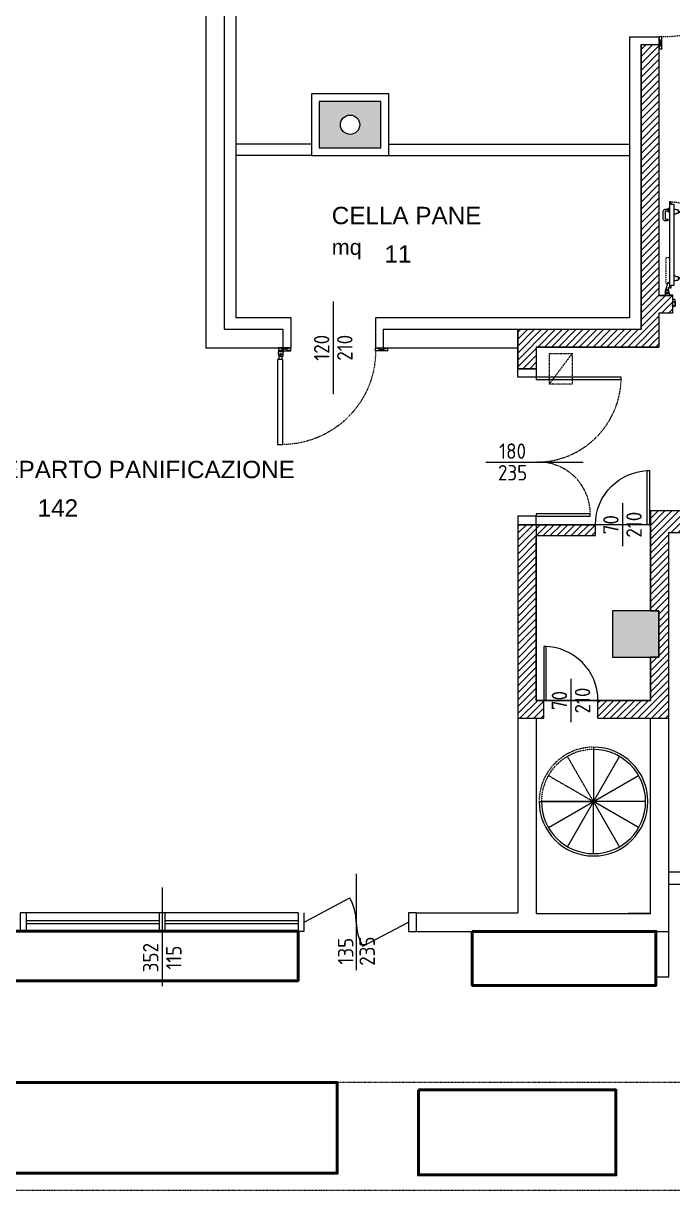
# Model space of a CAD drawing. Header units: millimetres. Extents: x 153 to 11230, y 154 to 10357.
# Drawn here: x 2102 to 2943, y 7254 to 8767 of the extents above; entities that cross this region are included whole.
import ezdxf
from ezdxf.enums import TextEntityAlignment as Align

# ---------------------------------------------------------------- set-up
doc = ezdxf.new("R2010")
doc.units = ezdxf.units.MM
for name, pattern in [('HIDDEN1', [0.1, 0.05, -0.05]), ('HIDDEN4', [0.125, 0.025, -0.1]), ('HIDEGIO', [0.25, 0.125, -0.125])]:
    doc.linetypes.add(name, pattern=pattern)
for name, color, linetype, lineweight in [('410_STRUTTURE_001-AM_0', 7, 'Continuous', 0), ('430_TAVOLATI_001-AM_0', 3, 'Continuous', 0), ('435_PARETI_CELLA_001-AM_0', 2, 'Continuous', 0), ('438_FOROMETRIE_001-AM_0', 7, 'Continuous', 0), ('439_TESTI_SERRAMENTI_001-AM_0', 11, 'Continuous', 0), ('441_SERRAMENTI_001-AM_0', 1, 'Continuous', 0), ('448_SCALE_001-AM_0', 216, 'Continuous', 0), ('454_PROIEZIONI_001-AM_0', 61, 'Continuous', 0), ('461_LAYOUT_SCHEMA_001-AM_0', 11, 'Continuous', 50), ('471_TESTI_POLIGONI_001-AM_0', 221, 'Continuous', 0), ('480_CAMPITURE_SIMB_REI_001-AM_0', 30, 'Continuous', 0)]:
    doc.layers.add(name, color=color, linetype=linetype, lineweight=lineweight)
doc.styles.add('AREA', font='arial.ttf')
doc.styles.get("Standard").update_dxf_attribs({"font": 'isocp.shx'})

# ---------------------------------------------------------------- blocks, each defined once
blk = doc.blocks.new('SUP-LOC')
at = {"style": 'AREA'}
blk.add_text('mq', height=20, dxfattribs=at).set_placement((7.7, -17.4))
for tag, p in [('NAME_LOC', (7.7, 22.3)), ('AREA_AREA', (62.9, -17.4))]:
    blk.add_attdef(tag, p, '', height=20, dxfattribs=at)
blk = doc.blocks.new('PORTA070')
for p, q in [((35, 28), (35, -28)), ((0, 0), (70, 0))]:
    blk.add_line(p, q)
blk.add_lwpolyline([(0, 0), (3, 0), (3, 70), (0, 70)], close=True)
blk.add_arc((0, 0), 70, 0, 90)
blk = doc.blocks.new('Etichetta_porte-H20')
for p in [(-15, 0), (15, 0)]:
    blk.add_attdef('000', text='', height=20, rotation=90).set_placement(p, align=Align.MIDDLE)
blk = doc.blocks.new('PORTA-CELLA_120')
for p, q in [((-17.2, 15.3), (-17.2, 135.3)), ((-17.2, 135.3), (-10.2, 135.3)), ((-10.2, 135.3), (-10.2, 15.3)), ((60, -60), (60, 60)), ((-10.2, 15.3), (-17.2, 15.3)), ((-15.6, 15.3), (-15.7, 15.3)), ((-15.6, 15.3), (-15.6, 15.3)), ((-15.5, 15.3), (-15.6, 15.3)), ((-15.5, 15.2), (-15.5, 15.3)), ((-15.4, 15.2), (-15.5, 15.2)), ((-15.3, 15.2), (-15.4, 15.2)), ((-15.3, 15.1), (-15.3, 15.2)), ((-15.3, 15.1), (-15.3, 15.1)), ((-10.9, 15.1), (-11, 15.1)), ((-10.9, 15.2), (-10.9, 15.1)), ((-10.8, 15.2), (-10.9, 15.2)), ((-10.7, 15.3), (-10.8, 15.2)), ((-10.8, 15.2), (-10.8, 15.2)), ((-10.6, 15.3), (-10.7, 15.3)), ((-10.6, 15.3), (-10.6, 15.3)), ((-10.5, 15.3), (-10.6, 15.3)), ((-14.4, 11.2), (-16, 8.8)), ((-16, 8.8), (-16, 4.6)), ((-16, 4.6), (-9, 4.6)), ((-16, 4), (-16, 4.6)), ((-16, 4), (0, 4)), ((0, 0), (-16, 4)), ((0, 4), (-16, 0)), ((-9, 4), (-16, 4)), ((-16, 0), (-16, 4)), ((0, 0), (-16, 0)), ((-15.2, 15.1), (-15.3, 15.1)), ((-15.2, 15), (-15.2, 15.1)), ((-15.2, 14.9), (-15.2, 15)), ((-15.1, 14.9), (-15.2, 14.9)), ((-15.1, 14.8), (-15.1, 14.9)), ((-15.1, 14.8), (-15.1, 14.8)), ((-15.1, 14.7), (-15.1, 14.8)), ((-15.1, 14.7), (-15.1, 10.1)), ((-11.1, 8.8), (-14.9, 8.8)), ((-10, 11.2), (-14.4, 11.2)), ((-13.8, 9.2), (-13.9, 9.1)), ((-13.9, 9.1), (-13.9, 9)), ((-13.9, 9), (-13.9, 8.9)), ((-13.9, 8.9), (-13.9, 8.8)), ((-13.9, 8.8), (-13.9, 8.7)), ((-13.9, 8.7), (-13.9, 8.6)), ((-13.9, 8.6), (-13.9, 8.5)), ((-13.9, 8.5), (-13.8, 8.4)), ((-13.7, 9.3), (-13.8, 9.2)), ((-13.8, 9.2), (-13.8, 9.2)), ((-13.8, 8.4), (-13.8, 8.3)), ((-13.8, 8.3), (-13.7, 8.3)), ((-13.6, 9.5), (-13.7, 9.4)), ((-13.7, 9.4), (-13.7, 9.3)), ((-13.7, 8.3), (-13.7, 8.2)), ((-13.7, 8.2), (-13.6, 8.1)), ((-13.5, 9.5), (-13.6, 9.5)), ((-13.6, 8.1), (-13.5, 8.1)), ((-13.4, 9.6), (-13.5, 9.5)), ((-13.5, 8.1), (-13.4, 8)), ((-13.3, 9.7), (-13.4, 9.6)), ((-13.4, 9.6), (-13.4, 9.6)), ((-13.4, 8), (-13.3, 7.9)), ((-13.4, 8), (-13.4, 8)), ((-13.2, 9.7), (-13.3, 9.7)), ((-13.3, 7.9), (-13.2, 7.9)), ((-13.1, 9.7), (-13.2, 9.7)), ((-13.2, 7.9), (-13.1, 7.9)), ((-13, 9.7), (-13.1, 9.7)), ((-13.1, 7.9), (-13, 7.9)), ((-13, 6.9), (-13, 10.7)), ((-12.9, 9.7), (-13, 9.7)), ((-13, 7.9), (-12.9, 7.9)), ((-12.8, 9.7), (-12.9, 9.7)), ((-12.9, 7.9), (-12.8, 7.9)), ((-12.7, 9.7), (-12.8, 9.7)), ((-12.8, 7.9), (-12.7, 7.9)), ((-12.6, 9.6), (-12.7, 9.7)), ((-12.7, 7.9), (-12.6, 8)), ((-12.5, 9.6), (-12.6, 9.6)), ((-12.6, 8), (-12.5, 8)), ((-12.5, 9.5), (-12.5, 9.6)), ((-12.4, 9.5), (-12.5, 9.5)), ((-12.5, 8.1), (-12.4, 8.1)), ((-12.5, 8), (-12.5, 8.1)), ((-12.3, 9.4), (-12.4, 9.5)), ((-12.4, 8.1), (-12.3, 8.2)), ((-12.3, 9.3), (-12.3, 9.4)), ((-12.2, 9.2), (-12.3, 9.3)), ((-12.3, 8.3), (-12.2, 8.3)), ((-12.3, 8.2), (-12.3, 8.3)), ((-12.2, 9.2), (-12.2, 9.2)), ((-12.1, 9.1), (-12.2, 9.2)), ((-12.2, 8.4), (-12.1, 8.5)), ((-12.2, 8.3), (-12.2, 8.4)), ((-12.1, 9), (-12.1, 9.1)), ((-12.1, 8.9), (-12.1, 9)), ((-12.1, 8.8), (-12.1, 8.9)), ((-12.1, 8.7), (-12.1, 8.8)), ((-12.1, 8.6), (-12.1, 8.7)), ((-12.1, 8.5), (-12.1, 8.6)), ((-11, 15), (-11.1, 14.9)), ((-11.1, 14.9), (-11.1, 14.8)), ((-11.1, 14.8), (-11.1, 14.7)), ((-11.1, 14.8), (-11.1, 14.8)), ((-11.1, 14.7), (-11.1, 11.2)), ((-11, 15.1), (-11, 15)), ((-11, 15), (-11, 15)), ((-10, 4.6), (-10, 11.2)), ((-9, 4.6), (-9, 4)), ((0, 4), (0, 0)), ((136, 4), (120, 4)), ((120, 4), (136, 0)), ((120, 0), (136, 4)), ((120, 4), (120, 0)), ((120, 0), (136, 0)), ((136, 4), (136, 0))]:
    blk.add_line(p, q)
at = {"linetype": 'HIDDEN4', "extrusion": (0, 0, -1)}
blk.add_ellipse((-11.4, 3.9), major_axis=(94.5, 93.6), ratio=0.975352, start_param=-0.792911, end_param=0.792911, dxfattribs=at)
blk = doc.blocks.new('PORTA_US-REI-180')
for p, q in [((10.8, 104.2), (15, 104.2)), ((199.2, 104.2), (195, 104.2)), ((105, -45.2), (105, 75.8)), ((10.8, 26.5), (15, 26.5)), ((199.2, 26.5), (195, 26.5)), ((-4.6, 10.4), (-3.9, 10.4)), ((214.6, 10.4), (213.9, 10.4))]:
    blk.add_line(p, q)
at = {"ltscale": 20}
for points in [[(-1.3, 13.1), (2.1, 13.1), (2.1, 117.7), (-1.7, 117.7), (-1.7, 121.1), (-3.9, 121.1), (-3.9, 9.7), (-1.7, 9.7), (-1.7, 13.1)], [(211.3, 13.1), (207.9, 13.1), (207.9, 117.7), (211.7, 117.7), (211.7, 121.1), (213.9, 121.1), (213.9, 9.7), (211.7, 9.7), (211.7, 13.1)], [(-3.9, 113.1), (-3.9, 110.4), (-3.9, 107.7), (-5, 107.7), (-5, 113.1)]]:
    blk.add_lwpolyline(points, close=True, dxfattribs=at)
blk.add_lwpolyline([(-5, 109.3), (-9.1, 109.3, 0.414214), (-9.6, 108.8), (-9.6, 99.5, 0.414214), (-9.1, 99), (-6.1, 99), (-6.1, 96.7), (-9.6, 96.7, -0.414214), (-11.9, 99), (-11.9, 109.3, -0.414214), (-9.6, 111.6), (-5, 111.6), (-5, 110.4)], format="xyb", close=True, dxfattribs=at)
for points in [[(2.1, 105.7), (3.8, 105.7), (5.4, 106.5), (7.1, 106.5, 0.414214), (7.8, 107.2), (7.8, 108.6), (7.8, 110, 0.414214), (7.1, 110.7), (5.4, 110.7), (3.8, 111.5), (2.1, 111.5)], [(7.8, 107.9), (8.7, 107.9), (10.6, 107.1), (11.6, 106.2, -0.673028), (11.3, 105.6, 2.414214)], [(202.2, 107.9), (201.3, 107.9), (199.4, 107.1), (198.4, 106.2, 0.673028), (198.7, 105.6, -2.414214)], [(207.9, 105.7), (206.2, 105.7), (204.6, 106.5), (202.9, 106.5, -0.414214), (202.2, 107.2), (202.2, 108.6), (202.2, 110, -0.414214), (202.9, 110.7), (204.6, 110.7), (206.2, 111.5), (207.9, 111.5)], [(2.1, 19.2), (3.8, 19.2), (5.4, 20), (7.1, 20, 0.414214), (7.8, 20.7), (7.8, 22.1), (7.8, 23.5, 0.414214), (7.1, 24.2), (5.4, 24.2), (3.8, 25), (2.1, 25)], [(7.8, 22.8), (8.7, 22.8), (10.6, 23.6), (11.6, 24.5, 0.673028), (11.3, 25.1, -2.414214)], [(202.2, 22.8), (201.3, 22.8), (199.4, 23.6), (198.4, 24.5, -0.673028), (198.7, 25.1, 2.414214)], [(207.9, 19.2), (206.2, 19.2), (204.6, 20), (202.9, 20, -0.414214), (202.2, 20.7), (202.2, 22.1), (202.2, 23.5, -0.414214), (202.9, 24.2), (204.6, 24.2), (206.2, 25), (207.9, 25)], [(-5.3, 7), (-5.3, 9.7, -0.414214), (-4.6, 10.4, 0.414214)], [(215.3, 7), (215.3, 9.7, 0.414214), (214.6, 10.4, -0.414214)]]:
    blk.add_lwpolyline(points, format="xyb")
for points in [[(7.8, 109.3), (8.7, 109.3), (10.6, 108.5), (13.2, 106), (14.2, 105.6)], [(202.2, 109.3), (201.3, 109.3), (199.4, 108.5), (196.8, 106), (195.8, 105.6)], [(-6, 16.7), (-8.8, 7)], [(-6, 16.7), (-3.9, 16.7)], [(7.8, 21.4), (8.7, 21.4), (10.6, 22.2), (13.2, 24.7), (14.2, 25.1)], [(202.2, 21.4), (201.3, 21.4), (199.4, 22.2), (196.8, 24.7), (195.8, 25.1)], [(216, 16.7), (213.9, 16.7)], [(216, 16.7), (218.8, 7)], [(-8.8, 3.5), (-8.8, 7), (-8.1, 7.6), (-6, 7.6), (-5.3, 7), (-5.3, 3.5)], [(-7.6, 5.9), (-7.1, 5.9), (-6.6, 5.9)], [(-7.1, 5.4), (-7.1, 5.9), (-7.1, 6.4)], [(218.8, 3.5), (218.8, 7), (218.1, 7.6), (216, 7.6), (215.3, 7), (215.3, 3.5)], [(217.6, 5.9), (217.1, 5.9), (216.6, 5.9)], [(217.1, 5.4), (217.1, 5.9), (217.1, 6.4)], [(3.1, -5.7), (3.1, -5.4), (0.3, -5.4)], [(206.9, -5.7), (206.9, -5.4), (209.7, -5.4)]]:
    blk.add_lwpolyline(points)
for points in [[(11, 25.1), (14.9, 25.1, 0.414214), (15, 25.2), (15, 105.5, 0.414214), (14.9, 105.6), (11, 105.6, 0.414214), (10.8, 105.5), (10.8, 25.2, 0.414214)], [(199, 25.1), (195.2, 25.1, -0.414214), (195, 25.2), (195, 105.5, -0.414214), (195.2, 105.6), (199, 105.6, -0.414214), (199.2, 105.5), (199.2, 25.2, -0.414214)]]:
    blk.add_lwpolyline(points, format="xyb", close=True)
at = {"linetype": 'HIDDEN1', "ltscale": 0.5}
for points in [[(-3.9, 48.9), (-8.5, 48.9), (-8.5, 15.5), (-3.9, 15.5)], [(213.9, 48.9), (218.5, 48.9), (218.5, 15.5), (213.9, 15.5)]]:
    blk.add_lwpolyline(points, dxfattribs=at)
for points in [[(-7.5, 0.3), (-9.2, 0.3), (-9.2, 3.1), (-4.3, 3.1), (-4.3, 0), (0, 0), (0, -8.4), (3.5, -8.4), (3.5, -13.7), (0.2, -13.7), (0.2, -12), (0, -12), (0, -13.9), (3.7, -13.9), (3.7, -5.7), (3.1, -5.7), (3.1, -8.1), (0.3, -8.1), (0.3, 0.3), (-3.9, 0.3), (-3.9, 3.5), (-9.5, 3.5), (-9.5, 0), (-7.5, 0)], [(217.5, 0.3), (219.2, 0.3), (219.2, 3.1), (214.3, 3.1), (214.3, 0), (210, 0), (210, -8.4), (206.5, -8.4), (206.5, -13.7), (209.8, -13.7), (209.8, -12), (210, -12), (210, -13.9), (206.3, -13.9), (206.3, -5.7), (206.9, -5.7), (206.9, -8.1), (209.7, -8.1), (209.7, 0.3), (213.9, 0.3), (213.9, 3.5), (219.5, 3.5), (219.5, 0), (217.5, 0)]]:
    blk.add_lwpolyline(points, close=True)
at = {"linetype": 'HIDDEN4'}
for centre, start, end in [((-10.5, 5.9), 0, 85.6235), ((220.5, 5.9), 94.3765, 180)]:
    blk.add_arc(centre, 115.5, start, end, dxfattribs=at)
blk = doc.blocks.new('PORTA-CELLA_110')
for p, q in [((-17.2, 15.3), (-17.2, 125.3)), ((-17.2, 125.3), (-10.2, 125.3)), ((-10.2, 125.3), (-10.2, 15.3)), ((55, -60), (55, 60)), ((-10.2, 15.3), (-17.2, 15.3)), ((-15.6, 15.3), (-15.7, 15.3)), ((-15.6, 15.3), (-15.6, 15.3)), ((-15.5, 15.3), (-15.6, 15.3)), ((-15.5, 15.2), (-15.5, 15.3)), ((-15.4, 15.2), (-15.5, 15.2)), ((-15.3, 15.2), (-15.4, 15.2)), ((-15.3, 15.1), (-15.3, 15.2)), ((-15.3, 15.1), (-15.3, 15.1)), ((-10.9, 15.1), (-11, 15.1)), ((-10.9, 15.2), (-10.9, 15.1)), ((-10.8, 15.2), (-10.9, 15.2)), ((-10.7, 15.3), (-10.8, 15.2)), ((-10.8, 15.2), (-10.8, 15.2)), ((-10.6, 15.3), (-10.7, 15.3)), ((-10.6, 15.3), (-10.6, 15.3)), ((-10.5, 15.3), (-10.6, 15.3)), ((-14.4, 11.2), (-16, 8.8)), ((-16, 8.8), (-16, 4.6)), ((-16, 4.6), (-9, 4.6)), ((-16, 4), (-16, 4.6)), ((-16, 4), (0, 4)), ((0, 0), (-16, 4)), ((0, 4), (-16, 0)), ((-9, 4), (-16, 4)), ((-16, 0), (-16, 4)), ((0, 0), (-16, 0)), ((-15.2, 15.1), (-15.3, 15.1)), ((-15.2, 15), (-15.2, 15.1)), ((-15.2, 14.9), (-15.2, 15)), ((-15.1, 14.9), (-15.2, 14.9)), ((-15.1, 14.8), (-15.1, 14.9)), ((-15.1, 14.8), (-15.1, 14.8)), ((-15.1, 14.7), (-15.1, 14.8)), ((-15.1, 14.7), (-15.1, 10.1)), ((-11.1, 8.8), (-14.9, 8.8)), ((-10, 11.2), (-14.4, 11.2)), ((-13.8, 9.2), (-13.9, 9.1)), ((-13.9, 9.1), (-13.9, 9)), ((-13.9, 9), (-13.9, 8.9)), ((-13.9, 8.9), (-13.9, 8.8)), ((-13.9, 8.8), (-13.9, 8.7)), ((-13.9, 8.7), (-13.9, 8.6)), ((-13.9, 8.6), (-13.9, 8.5)), ((-13.9, 8.5), (-13.8, 8.4)), ((-13.7, 9.3), (-13.8, 9.2)), ((-13.8, 9.2), (-13.8, 9.2)), ((-13.8, 8.4), (-13.8, 8.3)), ((-13.8, 8.3), (-13.7, 8.3)), ((-13.6, 9.5), (-13.7, 9.4)), ((-13.7, 9.4), (-13.7, 9.3)), ((-13.7, 8.3), (-13.7, 8.2)), ((-13.7, 8.2), (-13.6, 8.1)), ((-13.5, 9.5), (-13.6, 9.5)), ((-13.6, 8.1), (-13.5, 8.1)), ((-13.4, 9.6), (-13.5, 9.5)), ((-13.5, 8.1), (-13.4, 8)), ((-13.3, 9.7), (-13.4, 9.6)), ((-13.4, 9.6), (-13.4, 9.6)), ((-13.4, 8), (-13.3, 7.9)), ((-13.4, 8), (-13.4, 8)), ((-13.2, 9.7), (-13.3, 9.7)), ((-13.3, 7.9), (-13.2, 7.9)), ((-13.1, 9.7), (-13.2, 9.7)), ((-13.2, 7.9), (-13.1, 7.9)), ((-13, 9.7), (-13.1, 9.7)), ((-13.1, 7.9), (-13, 7.9)), ((-13, 6.9), (-13, 10.7)), ((-12.9, 9.7), (-13, 9.7)), ((-13, 7.9), (-12.9, 7.9)), ((-12.8, 9.7), (-12.9, 9.7)), ((-12.9, 7.9), (-12.8, 7.9)), ((-12.7, 9.7), (-12.8, 9.7)), ((-12.8, 7.9), (-12.7, 7.9)), ((-12.6, 9.6), (-12.7, 9.7)), ((-12.7, 7.9), (-12.6, 8)), ((-12.5, 9.6), (-12.6, 9.6)), ((-12.6, 8), (-12.5, 8)), ((-12.5, 9.5), (-12.5, 9.6)), ((-12.4, 9.5), (-12.5, 9.5)), ((-12.5, 8.1), (-12.4, 8.1)), ((-12.5, 8), (-12.5, 8.1)), ((-12.3, 9.4), (-12.4, 9.5)), ((-12.4, 8.1), (-12.3, 8.2)), ((-12.3, 9.3), (-12.3, 9.4)), ((-12.2, 9.2), (-12.3, 9.3)), ((-12.3, 8.3), (-12.2, 8.3)), ((-12.3, 8.2), (-12.3, 8.3)), ((-12.2, 9.2), (-12.2, 9.2)), ((-12.1, 9.1), (-12.2, 9.2)), ((-12.2, 8.4), (-12.1, 8.5)), ((-12.2, 8.3), (-12.2, 8.4)), ((-12.1, 9), (-12.1, 9.1)), ((-12.1, 8.9), (-12.1, 9)), ((-12.1, 8.8), (-12.1, 8.9)), ((-12.1, 8.7), (-12.1, 8.8)), ((-12.1, 8.6), (-12.1, 8.7)), ((-12.1, 8.5), (-12.1, 8.6)), ((-11, 15), (-11.1, 14.9)), ((-11.1, 14.9), (-11.1, 14.8)), ((-11.1, 14.8), (-11.1, 14.7)), ((-11.1, 14.8), (-11.1, 14.8)), ((-11.1, 14.7), (-11.1, 11.2)), ((-11, 15.1), (-11, 15)), ((-11, 15), (-11, 15)), ((-10, 4.6), (-10, 11.2)), ((-9, 4.6), (-9, 4)), ((0, 4), (0, 0)), ((126, 4), (110, 4)), ((110, 4), (126, 0)), ((110, 0), (126, 4)), ((110, 4), (110, 0)), ((110, 0), (126, 0)), ((126, 4), (126, 0))]:
    blk.add_line(p, q)
at = {"linetype": 'HIDDEN4'}
blk.add_arc((-11.3, 4), 121.3, 0, 89.4781, dxfattribs=at)

msp = doc.modelspace()

# ---------------------------------------------------------------- hatches: boundary and pattern name
at = {"layer": '410_STRUTTURE_001-AM_0'}
h = msp.add_hatch(color=256, dxfattribs=at)
h.paths.add_polyline_path([(2525.315, 8665.208), (2525.315, 8647.708, -0.41421356), (2537.815, 8635.208), (2565.315, 8635.208), (2565.315, 8665.208)])
h.paths.add_polyline_path([(2485.315, 8665.208), (2485.315, 8635.208), (2512.815, 8635.208, -0.41421356), (2525.315, 8647.708), (2525.315, 8665.208)])
h.paths.add_polyline_path([(2485.315, 8605.208), (2525.315, 8605.208), (2525.315, 8622.708, -0.41421356), (2512.815, 8635.208), (2485.315, 8635.208)])
h.paths.add_polyline_path([(2565.315, 8605.208), (2565.315, 8635.208), (2537.815, 8635.208, -0.41421356), (2525.315, 8622.708), (2525.315, 8605.208)])
h = msp.add_hatch(color=256, dxfattribs=at)
h.paths.add_polyline_path([(2895.315, 8005.208), (2865.315, 8005.208), (2865.315, 7975.208), (2882.815, 7975.208, -0.41415498), (2895.315, 7987.705)])
h.paths.add_polyline_path([(2925.315, 8005.208), (2895.315, 8005.208), (2895.315, 7987.705, -0.41415498), (2907.815, 7975.208), (2925.315, 7975.208)])
h.paths.add_polyline_path([(2925.315, 7975.205), (2907.815, 7975.205, -0.41421356), (2895.315, 7962.705), (2895.315, 7945.208), (2914.566, 7945.208), (2925.315, 7945.208)])
h.paths.add_polyline_path([(2895.315, 7962.705, -0.41421356), (2882.815, 7975.205), (2865.315, 7975.205), (2865.315, 7945.208), (2895.315, 7945.208)])
h.paths.add_polyline_path([(2895.315, 7975.205), (2882.815, 7975.205, 0.41421356), (2895.315, 7962.705)], flags=17)
h.paths.add_polyline_path([(2907.815, 7975.205), (2895.315, 7975.205), (2895.315, 7962.705, 0.41421356)], flags=16)
h.paths.add_polyline_path([(2895.315, 7987.705), (2895.315, 7975.208), (2907.815, 7975.208, 0.41415498)])
h.paths.add_polyline_path([(2895.315, 7987.705, 0.41415498), (2882.815, 7975.208), (2895.315, 7975.208)])
at = {"layer": '480_CAMPITURE_SIMB_REI_001-AM_0', "ltscale": 2}
h = msp.add_hatch(dxfattribs=at)
h.set_pattern_fill('ANSI31', color=256, scale=2, style=0)
h.set_pattern_definition([(45, (763.3154, 379.208), (-4.490128, 4.490128), [])])
h.paths.add_polyline_path([(8468.32, 9100.208), (8445.32, 9100.208), (8445.32, 9083.55), (8468.32, 9083.55)], flags=17)
h.paths.add_polyline_path([(8468.32, 8920.208), (8445.32, 8920.208), (8445.32, 8933.55), (8468.32, 8933.55)], flags=17)
h.paths.add_polyline_path([(8468.32, 8897.208), (8483.32, 8897.208), (8483.32, 8920.208), (8468.32, 8920.208)], flags=17)
h.paths.add_polyline_path([(8050.324, 9100.208), (8050.324, 8532.208), (8570.32, 8532.208), (8570.32, 8510.728), (8593.32, 8510.728), (8593.32, 8920.208), (8550.533, 8920.208), (8550.533, 8897.208), (8573.32, 8897.208), (8573.319, 8555.208), (8073.324, 8555.208), (8073.324, 9100.208)])
h.paths.add_polyline_path([(8878.315, 8510.728), (8901.315, 8510.728), (8901.315, 8810.208), (8938.315, 8810.208), (8938.315, 8967.208), (8901.315, 8967.208), (8901.315, 9040.208), (8878.315, 9040.208), (8878.315, 8957.21), (8928.315, 8957.21), (8928.315, 8820.208), (8878.315, 8820.208)])
h.paths.add_polyline_path([(9314.875, 8816.258), (9337.875, 8816.258), (9337.875, 9100.208), (9314.875, 9100.208)])
h.paths.add_polyline_path([(9337.875, 8676.258), (9314.875, 8676.258), (9314.875, 8495.888), (9337.875, 8495.888)])
h.paths.add_polyline_path([(9252.875, 7920.158), (9252.875, 7897.158), (9337.875, 7897.158), (9337.875, 8355.888), (9314.875, 8355.888), (9314.875, 8128.148), (9252.875, 8128.148), (9252.875, 8105.148), (9314.875, 8105.148), (9314.875, 7920.158)])
h.paths.add_polyline_path([(8863.315, 8005.208), (8900.811, 8005.208), (8900.811, 8105.148), (8975.866, 8105.148), (8975.866, 8128.148), (8901.315, 8128.148), (8901.315, 8210.728), (8878.315, 8210.728), (8878.315, 8025.208), (8863.315, 8025.208)])
h.paths.add_polyline_path([(8878.315, 7945.208), (8878.315, 7897.158), (8971.866, 7897.158), (8971.866, 7920.158), (8900.735, 7920.158), (8900.735, 7945.208)])
h.paths.add_polyline_path([(7558.123, 8140.248), (7558.123, 8117.248), (8613.315, 8115.248), (8613.315, 8005.208), (8653.315, 8005.208), (8653.315, 8025.208), (8638.315, 8025.208), (8638.315, 8140.248), (8594.82, 8140.248), (8594.82, 8210.728), (8571.82, 8210.728), (8571.82, 8140.248)])
h.paths.add_polyline_path([(7124.61, 8117.218), (7408.123, 8117.218), (7408.123, 8140.213), (7124.61, 8140.213)])
h.paths.add_polyline_path([(6793.877, 8117.218), (6974.62, 8117.218), (6974.62, 8140.246), (6793.877, 8140.246)])
h.paths.add_polyline_path([(4383.47, 8680.658), (4383.47, 8130.018), (4335.815, 8130.018), (4335.815, 8107.018), (4350.161, 8107.018), (4350.161, 8005.205), (6117.268, 8005.205), (6117.268, 8117.218), (6643.915, 8117.218), (6643.921, 8140.221), (6093.242, 8140.221), (6093.242, 8030.208), (4375.518, 8030.249), (4375.625, 8107.018), (4406.47, 8107.018), (4406.47, 8680.658)])
h.paths.add_polyline_path([(4383.47, 9100.208), (4406.47, 9100.208), (4406.47, 8980.658), (4383.47, 8980.658)])
h.paths.add_polyline_path([(4083.47, 9100.208), (4060.47, 9100.208), (4060.47, 8980.658), (4083.47, 8980.658)])
h.paths.add_polyline_path([(3985.625, 8414.028), (3985.625, 8391.028), (4060.47, 8391.028), (4060.47, 8107.018), (4125.815, 8107.018), (4125.815, 8130.018), (4083.47, 8130.018), (4083.47, 8680.658), (4060.47, 8680.658), (4060.47, 8414.028)])
h.paths.add_polyline_path([(3183.566, 8135.018), (3183.566, 8107.018), (3252.566, 8107.018), (3252.566, 8391.028), (3845.625, 8391.028), (3845.625, 8414.028), (3153.071, 8414.028), (3153.071, 8391.028), (3228.566, 8391.028), (3228.566, 8135.018)])
h.paths.add_polyline_path([(2902.317, 8739.047), (2925.317, 8739.047), (2925.317, 8414.028), (2943.071, 8414.028), (2943.071, 8391.028), (2925.317, 8391.028), (2925.317, 8347.208), (2766.566, 8347.208), (2766.566, 8319.105), (2742.566, 8319.105), (2742.566, 8370.208), (2902.317, 8370.208)])
h.paths.add_polyline_path([(2902.317, 8879.045), (2925.315, 8879.045), (2925.315, 9040.208), (2902.317, 9040.208)])
h.paths.add_polyline_path([(2846.566, 7889.208), (2846.566, 7866.211), (2938.566, 7866.214), (2938.566, 8107.018), (3083.566, 8107.018), (3083.566, 8135.018), (2914.566, 8135.018), (2914.566, 8005.208), (2925.315, 8005.208), (2925.315, 7945.208), (2914.566, 7945.208), (2914.566, 7889.208)])
h.paths.add_polyline_path([(2776.566, 7866.209), (2776.566, 7889.208), (2766.566, 7889.208), (2766.566, 8103.015), (2843.289, 8103.015), (2843.289, 8117.015), (2742.566, 8117.015), (2742.566, 7866.208)])

# ---------------------------------------------------------------- linework, layer by layer
at = {"layer": '410_STRUTTURE_001-AM_0', "linetype": 'Continuous'}
for points in [[(2485.315, 8605.208), (2565.315, 8605.208), (2565.315, 8665.208), (2485.315, 8665.208)], [(2865.315, 7945.208), (2925.315, 7945.208), (2925.315, 8005.208), (2865.315, 8005.208)]]:
    msp.add_lwpolyline(points, close=True, dxfattribs=at)
msp.add_circle((2525.315, 8635.208), 12.5, dxfattribs=at)
at = {"layer": '430_TAVOLATI_001-AM_0'}
for p, q in [((2338.316, 9100.208), (2338.316, 8346.208)), ((2362.316, 9100.208), (2362.316, 8370.208)), ((2902.317, 8739.047), (2902.317, 8370.208)), ((2902.317, 8739.047), (2925.317, 8739.047)), ((2925.317, 8739.047), (2925.317, 8414.028)), ((2943.071, 8414.028), (2925.317, 8414.028)), ((2943.071, 8414.028), (2943.071, 8391.028)), ((2943.071, 8391.028), (2925.317, 8391.028)), ((2925.317, 8391.028), (2925.317, 8347.208)), ((2362.316, 8370.208), (2438.348, 8370.261)), ((2438.348, 8370.261), (2438.348, 8346.261)), ((2568.348, 8370.208), (2902.317, 8370.208)), ((2568.348, 8370.208), (2568.348, 8346.208)), ((2742.566, 8370.208), (2742.566, 8319.105)), ((2338.316, 8346.208), (2438.348, 8346.208)), ((2338.316, 8346.208), (2448.316, 8346.208)), ((2558.348, 8346.208), (2742.566, 8346.208)), ((2766.566, 8347.208), (2766.566, 8319.105)), ((2766.566, 8347.208), (2925.317, 8347.208)), ((2742.566, 8319.105), (2766.566, 8319.105)), ((2914.566, 8005.208), (2914.566, 8135.018)), ((3083.566, 8135.018), (2914.566, 8135.018)), ((2742.566, 8117.015), (2742.566, 7614.18)), ((2742.566, 8117.015), (2843.289, 8117.015)), ((2766.566, 8117.015), (2766.566, 7889.208)), ((2843.289, 8103.015), (2843.289, 8117.015)), ((2938.566, 7530.659), (2938.566, 8107.018)), ((2938.566, 8107.018), (3083.566, 8107.018)), ((2766.566, 8103.015), (2843.289, 8103.015)), ((2914.566, 8091.018), (2914.566, 8082.518)), ((2914.566, 7889.208), (2914.566, 7945.208)), ((2766.566, 7889.208), (2776.566, 7889.208)), ((2776.566, 7866.208), (2776.566, 7889.208)), ((2846.566, 7866.208), (2846.566, 7889.208)), ((2846.566, 7866.208), (2846.566, 7889.208)), ((2846.566, 7889.208), (2914.566, 7889.208)), ((2742.566, 7866.208), (2776.566, 7866.209)), ((2766.566, 7866.209), (2766.566, 7613.18)), ((2846.566, 7866.211), (2938.566, 7866.214)), ((2914.566, 7613.18), (2914.566, 7866.213)), ((3344.305, 7667.018), (2938.566, 7667.018)), ((3344.305, 7651.008), (2938.566, 7651.008)), ((2610.853, 7614.18), (2610.853, 7590.18)), ((2610.853, 7614.18), (2742.566, 7614.18)), ((2766.566, 7613.18), (2914.566, 7613.18)), ((2914.566, 7613.18), (2885.566, 7613.18)), ((2610.853, 7590.18), (2921.566, 7590.18)), ((2885.566, 7590.18), (2938.566, 7590.18)), ((2921.566, 7530.659), (2921.566, 7590.18)), ((2938.566, 7530.659), (2921.566, 7530.659))]:
    msp.add_line(p, q, dxfattribs=at)
at = {"layer": '435_PARETI_CELLA_001-AM_0'}
for p, q in [((2377.316, 9085.208), (2377.316, 8385.208)), ((2887.317, 8749.047), (2887.317, 8385.208)), ((2887.317, 8749.047), (2925.317, 8749.047)), ((2925.317, 8749.045), (2925.317, 8739.047)), ((2575.315, 8675.208), (2475.315, 8675.208)), ((2475.315, 8675.208), (2475.315, 8595.208)), ((2575.315, 8595.208), (2575.315, 8675.208)), ((2475.315, 8595.208), (2575.315, 8595.208)), ((2448.348, 8385.208), (2377.316, 8385.208)), ((2448.348, 8385.261), (2448.348, 8346.261)), ((2887.317, 8385.208), (2558.348, 8385.208)), ((2558.348, 8385.208), (2558.348, 8346.208))]:
    msp.add_line(p, q, dxfattribs=at)
for points in [[(2475.315, 8610.208), (2377.316, 8610.208)], [(2575.315, 8610.208), (2887.317, 8610.208)], [(2475.315, 8595.208), (2377.316, 8595.208)], [(2575.315, 8595.208), (2887.317, 8595.208)]]:
    msp.add_lwpolyline(points, dxfattribs=at)
at = {"layer": '438_FOROMETRIE_001-AM_0', "linetype": 'HIDEGIO'}
for p, q in [((2783.201, 8338.889), (2813.201, 8338.889)), ((2813.201, 8338.889), (2783.201, 8298.889)), ((2783.201, 8338.889), (2783.201, 8298.889)), ((2813.201, 8338.889), (2813.201, 8298.889)), ((2813.201, 8298.889), (2783.201, 8298.889))]:
    msp.add_line(p, q, dxfattribs=at)
at = {"layer": '441_SERRAMENTI_001-AM_0'}
for p, q in [((2701.173, 8198.06), (2827.186, 8198.06)), ((2465.853, 7590.208), (2465.853, 7614.208)), ((2457.853, 7590.208), (2465.853, 7590.208))]:
    msp.add_line(p, q, dxfattribs=at)
at = {"layer": '441_SERRAMENTI_001-AM_0', "linetype": 'Continuous'}
for p, q in [((2457.853, 7614.208), (2105.853, 7614.208)), ((2457.853, 7614.208), (2457.853, 7590.208)), ((2105.853, 7604.208), (2277.853, 7604.208)), ((2105.853, 7600.208), (2277.853, 7600.208)), ((2285.853, 7604.208), (2457.853, 7604.208)), ((2285.853, 7600.208), (2457.853, 7600.208)), ((2105.853, 7590.208), (2457.853, 7590.208))]:
    msp.add_line(p, q, dxfattribs=at)
at = {"layer": '441_SERRAMENTI_001-AM_0'}
for points in [[(2742.566, 8319.105), (2766.566, 8319.105), (2766.566, 8308.06), (2742.566, 8308.06)], [(2766.566, 8305.06), (2876.566, 8305.06), (2876.566, 8308.06), (2766.566, 8308.06)], [(2766.566, 8128.06), (2742.566, 8128.06), (2742.566, 8117.015), (2766.566, 8117.015)], [(2766.566, 8128.06), (2836.566, 8128.06), (2836.566, 8131.06), (2766.566, 8131.06)]]:
    msp.add_lwpolyline(points, close=True, dxfattribs=at)
for points in [[(2533.355, 7664.71), (2533.355, 7539.706)], [(2281.853, 7647.011), (2281.853, 7519.088)], [(2465.853, 7602.208), (2524.981, 7633.459)], [(2533.355, 7602.208), (2532.821, 7610.366), (2531.226, 7618.384), (2528.598, 7626.126), (2524.981, 7633.459)], [(2610.853, 7614.18), (2600.853, 7614.18), (2600.853, 7590.18), (2610.853, 7590.18)], [(2533.355, 7602.208), (2533.89, 7594.05), (2535.485, 7586.031), (2538.113, 7578.29), (2541.728, 7570.957)], [(2541.728, 7570.957), (2600.856, 7602.208)]]:
    msp.add_lwpolyline(points, dxfattribs=at)
at = {"layer": '441_SERRAMENTI_001-AM_0', "linetype": 'Continuous'}
for points in [[(2097.853, 7590.208), (2105.853, 7590.208), (2105.853, 7614.208), (2097.853, 7614.208)], [(2277.853, 7590.208), (2285.853, 7590.208), (2285.853, 7614.208), (2277.853, 7614.208)]]:
    msp.add_lwpolyline(points, close=True, dxfattribs=at)
at = {"layer": '441_SERRAMENTI_001-AM_0', "linetype": 'HIDDEN4'}
for centre, radius, start, end in [((2766.566, 8308.102), 110.042, 270, 358.415886), ((2769.502, 8131.06), 67.064, 0, 92.508903)]:
    msp.add_arc(centre, radius, start, end, dxfattribs=at)
at = {"layer": '448_SCALE_001-AM_0'}
for p, q in [((2840.793, 7828.818), (2840.793, 7758.318)), ((2807.043, 7699.861), (2874.543, 7816.774)), ((2782.336, 7724.568), (2899.25, 7792.068)), ((2770.293, 7758.318), (2840.793, 7758.318)), ((2773.293, 7758.318), (2840.793, 7758.318)), ((2899.25, 7724.568), (2840.793, 7758.318)), ((2874.543, 7699.861), (2840.793, 7758.318)), ((2840.793, 7690.818), (2840.793, 7758.318)), ((2908.293, 7758.318), (2840.793, 7758.318))]:
    msp.add_line(p, q, dxfattribs=at)
at = {"layer": '448_SCALE_001-AM_0', "linetype": 'HIDDEN4'}
for p, q in [((2840.793, 7758.318), (2807.043, 7816.774)), ((2782.336, 7792.068), (2840.793, 7758.318))]:
    msp.add_line(p, q, dxfattribs=at)
at = {"layer": '448_SCALE_001-AM_0', "linetype": 'Continuous'}
msp.add_line((2840.793, 7758.318), (2773.293, 7758.318), dxfattribs=at)
at = {"layer": '448_SCALE_001-AM_0'}
for radius in [70.5, 67.5]:
    msp.add_arc((2840.793, 7758.318), radius, 180, 90, dxfattribs=at)
at = {"layer": '448_SCALE_001-AM_0', "linetype": 'HIDDEN4'}
for radius in [70.5, 67.5]:
    msp.add_arc((2840.793, 7758.318), radius, 90, 180, dxfattribs=at)
at = {"layer": '454_PROIEZIONI_001-AM_0', "linetype": 'HIDEGIO'}
for p, q in [((8949.315, 7394.218), (798.315, 7394.218)), ((8949.315, 7254.218), (798.315, 7254.218))]:
    msp.add_line(p, q, dxfattribs=at)
at = {"layer": '461_LAYOUT_SCHEMA_001-AM_0'}
for points in [[(1573.316, 7590.202), (2457.853, 7590.202), (2457.853, 7526.208), (1573.316, 7526.208)], [(2683.566, 7590.18), (2921.566, 7590.18), (2921.566, 7520.18), (2683.566, 7520.18)], [(1571.764, 7394.223), (2508.764, 7394.223), (2508.764, 7276.723), (1571.764, 7276.723)]]:
    msp.add_lwpolyline(points, close=True, dxfattribs=at)
at = {"layer": '461_LAYOUT_SCHEMA_001-AM_0', "elevation": 0}
msp.add_lwpolyline([(2613.764, 7384.723), (2869.764, 7384.723), (2869.764, 7274.623), (2613.764, 7274.623)], close=True, dxfattribs=at)
at = {"layer": '480_CAMPITURE_SIMB_REI_001-AM_0'}
msp.add_lwpolyline([(2902.317, 8739.047), (2925.317, 8739.047), (2925.317, 8414.028), (2943.071, 8414.028), (2943.071, 8391.028), (2925.317, 8391.028), (2925.317, 8347.208), (2766.566, 8347.208), (2766.566, 8319.105), (2742.566, 8319.105), (2742.566, 8370.208), (2902.317, 8370.208)], close=True, dxfattribs=at)
msp.add_lwpolyline([(2846.566, 7866.211), (2938.566, 7866.214), (2938.566, 8107.018), (3083.566, 8107.018), (3083.566, 8135.018), (2914.566, 8135.018), (2914.566, 8005.208), (2925.315, 8005.208), (2925.315, 7945.208), (2914.566, 7945.208), (2914.566, 7889.208), (2766.566, 7889.208), (2766.566, 8103.015), (2843.289, 8103.015), (2843.289, 8117.015), (2742.566, 8117.015), (2742.566, 7866.208), (2776.566, 7866.209)], dxfattribs=at)

# ---------------------------------------------------------------- block references
at = {"layer": '439_TESTI_SERRAMENTI_001-AM_0'}
ref = msp.add_blockref('Etichetta_porte-H20', (2503.493, 8346.208), dxfattribs=at)
ref.add_attrib('000', '120', dxfattribs={"layer": '0', "height": 20, "rotation": 90}).set_placement((2488.493, 8346.208), align=Align.MIDDLE)
ref.add_attrib('000', '210', dxfattribs={"layer": '0', "height": 20, "rotation": 90}).set_placement((2518.493, 8346.208), align=Align.MIDDLE)
ref = msp.add_blockref('Etichetta_porte-H20', (2878.289, 8117.015), dxfattribs=at)
ref.add_attrib('000', '70', dxfattribs={"layer": '0', "height": 20, "rotation": 90}).set_placement((2863.289, 8117.015), align=Align.MIDDLE)
ref.add_attrib('000', '210', dxfattribs={"layer": '0', "height": 20, "rotation": 90}).set_placement((2893.289, 8117.015), align=Align.MIDDLE)
ref = msp.add_blockref('Etichetta_porte-H20', (2811.566, 7889.208), dxfattribs=at)
ref.add_attrib('000', '70', dxfattribs={"layer": '0', "height": 20, "rotation": 90}).set_placement((2796.566, 7889.208), align=Align.MIDDLE)
ref.add_attrib('000', '210', dxfattribs={"layer": '0', "height": 20, "rotation": 90}).set_placement((2826.566, 7889.208), align=Align.MIDDLE)
ref = msp.add_blockref('Etichetta_porte-H20', (2281.853, 7556.084), dxfattribs=at)
ref.add_attrib('000', '352', dxfattribs={"layer": '0', "height": 20, "rotation": 90}).set_placement((2266.853, 7556.084), align=Align.MIDDLE)
ref.add_attrib('000', '115', dxfattribs={"layer": '0', "height": 20, "rotation": 90}).set_placement((2296.853, 7556.084), align=Align.MIDDLE)
at = {"layer": '441_SERRAMENTI_001-AM_0', "rotation": 270}
msp.add_blockref('PORTA-CELLA_120', (2925.317, 8869.045), dxfattribs=at)
at = {"layer": '441_SERRAMENTI_001-AM_0'}
for name, p in [('PORTA_US-REI-180', (2943.071, 8414.028)), ('PORTA070', (2776.566, 7889.208))]:
    msp.add_blockref(name, p, dxfattribs=at)
at = {"layer": '441_SERRAMENTI_001-AM_0', "xscale": -1, "rotation": 180}
msp.add_blockref('PORTA-CELLA_110', (2448.316, 8346.208), dxfattribs=at)
at = {"layer": '441_SERRAMENTI_001-AM_0', "xscale": -1}
msp.add_blockref('PORTA070', (2913.289, 8117.015), dxfattribs=at)
at = {"layer": '471_TESTI_POLIGONI_001-AM_0'}
ref = msp.add_blockref('SUP-LOC', (2493.832, 8484.052), dxfattribs=at)
ref.add_attrib('NAME_LOC', 'CELLA PANE', (2501.531, 8506.328), dxfattribs={"layer": '0', "height": 22.5, "style": 'AREA'})
ref.add_attrib('AREA_AREA', '11', (2569.863, 8456.454), dxfattribs={"layer": '0', "height": 22.5, "style": 'AREA'})
ref = msp.add_blockref('SUP-LOC', (2044.301, 8155.021), dxfattribs=at)
ref.add_attrib('NAME_LOC', 'REPARTO PANIFICAZIONE', (2052, 8177.297), dxfattribs={"layer": '0', "height": 22.5, "style": 'AREA'})
ref.add_attrib('AREA_AREA', '142', (2120.332, 8127.423), dxfattribs={"layer": '0', "height": 22.5, "style": 'AREA'})

# ---------------------------------------------------------------- texts
at = {"layer": '439_TESTI_SERRAMENTI_001-AM_0'}
for s, rotation, p in [('180', 360, (2735.917, 8212.353)), ('135', 90, (2519.504, 7564.486))]:
    msp.add_text(s, height=20, rotation=rotation, dxfattribs=at).set_placement(p, align=Align.MIDDLE)
for rotation, p in [(360, (2735.917, 8184.368)), (90, (2547.489, 7564.486))]:
    msp.add_text('235', height=20, rotation=rotation, dxfattribs=at).set_placement(p, align=Align.MIDDLE_CENTER)

doc.saveas('drawing.dxf')
